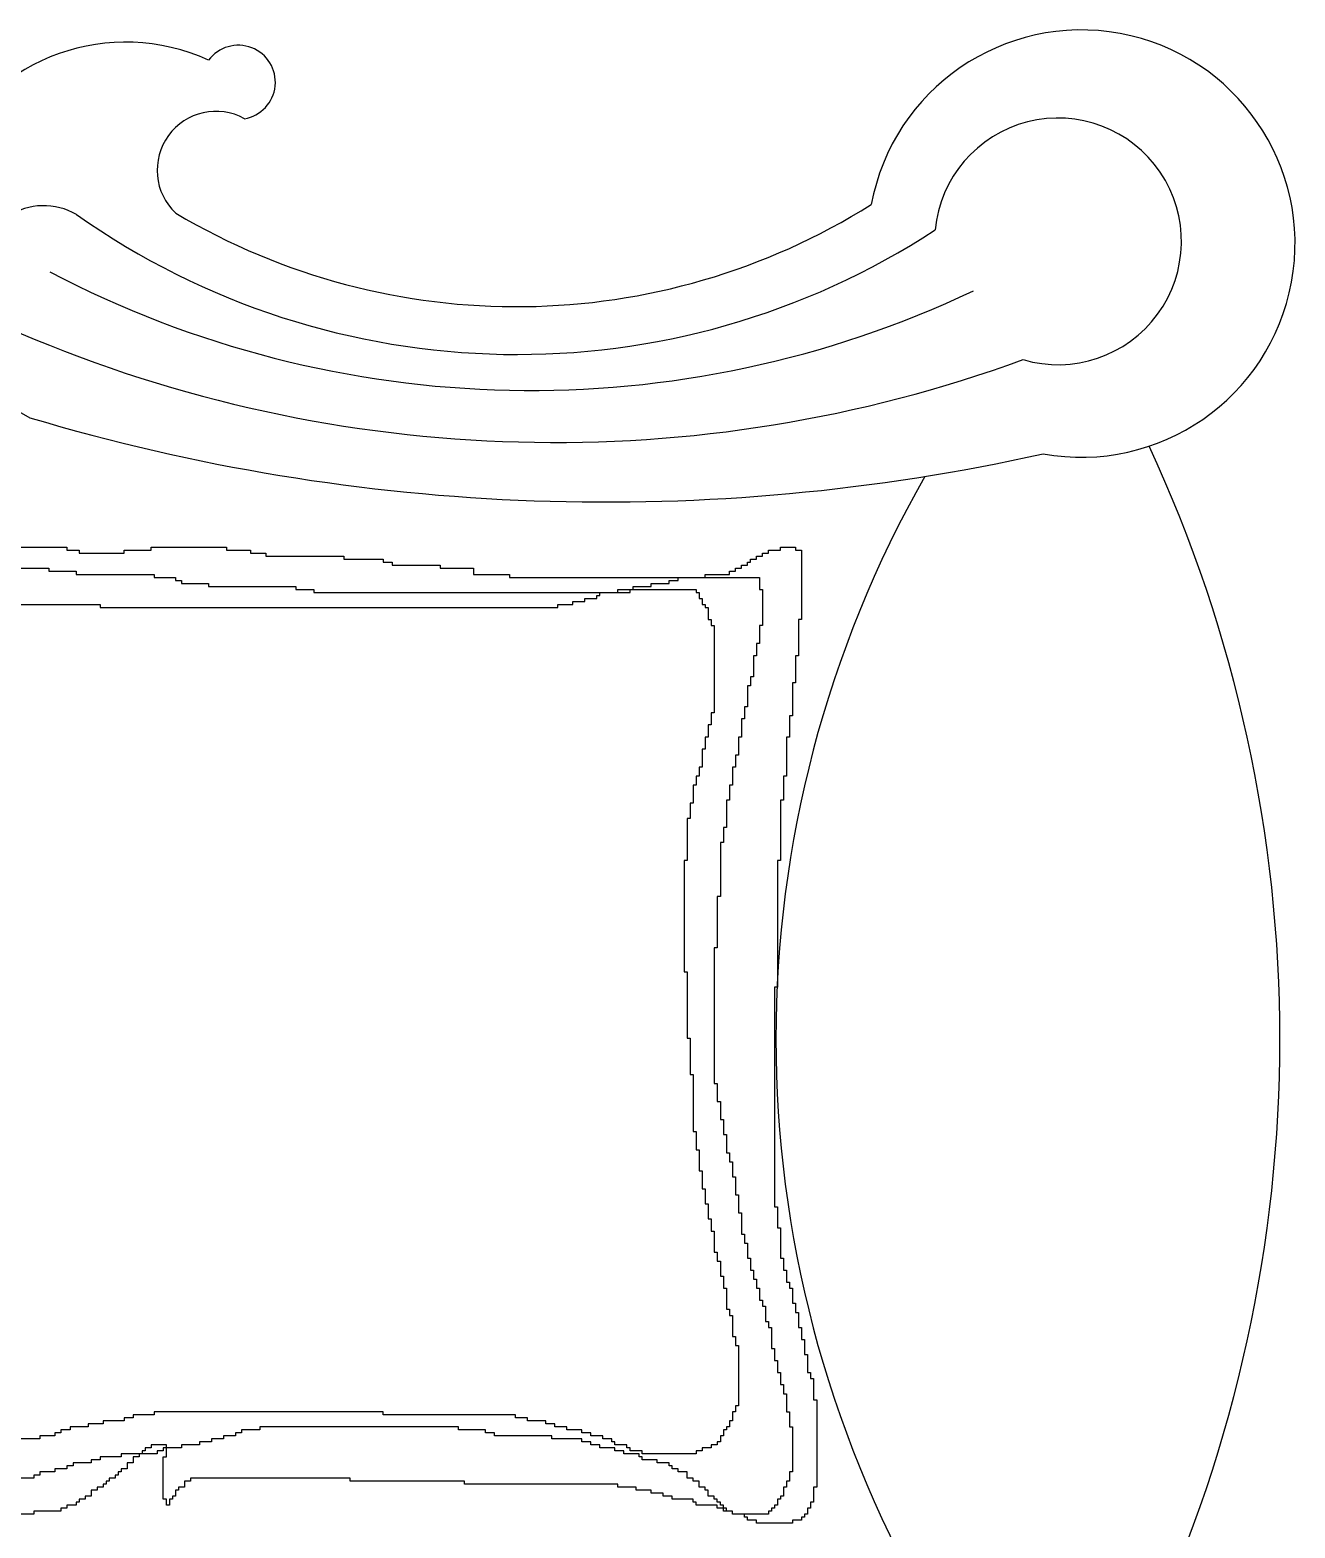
# Model space of a CAD drawing. Header units: millimetres. Extents: x -30782 to 40110, y 35885 to 73818.
# Drawn here: x 9507 to 10260, y 69230 to 70122 of the extents above; entities that cross this region are included whole.
import ezdxf

# ---------------------------------------------------------------- set-up
doc = ezdxf.new("R2010")
doc.units = ezdxf.units.MM

# ---------------------------------------------------------------- blocks, each defined once
blk = doc.blocks.new('A$C107E516A')
for p, q in [((2955.21, 1270.28, -685.71), (3012.57, 1270.28, -685.71)), ((3012.57, 1270.28, -685.71), (3012.57, 1268.48, -685.71)), ((3012.57, 1268.48, -685.71), (3019.74, 1268.48, -685.71)), ((3019.74, 1268.48, -685.71), (3019.74, 1266.69, -685.71)), ((3046.63, 1268.48, -685.71), (3062.76, 1268.48, -685.71)), ((3046.63, 1266.69, -685.71), (3046.63, 1268.48, -685.71)), ((3062.76, 1270.28, -685.71), (3107.58, 1270.28, -685.71)), ((3062.76, 1268.48, -685.71), (3062.76, 1270.28, -685.71)), ((3107.58, 1270.28, -685.71), (3107.58, 1268.48, -685.71)), ((3107.58, 1268.48, -685.71), (3121.92, 1268.48, -685.71)), ((3121.92, 1268.48, -685.71), (3121.92, 1266.69, -685.71)), ((3430.23, 1268.48, -685.71), (3437.4, 1268.48, -685.71)), ((3430.23, 1266.69, -685.71), (3430.23, 1268.48, -685.71)), ((3437.4, 1270.28, -685.71), (3446.36, 1270.28, -685.71)), ((3437.4, 1268.48, -685.71), (3437.4, 1270.28, -685.71)), ((3446.36, 1270.28, -685.71), (3446.36, 1268.48, -685.71)), ((3446.36, 1268.48, -685.71), (3449.94, 1268.48, -685.71)), ((3449.94, 1268.48, -685.71), (3449.94, 1227.23, -685.71)), ((3019.74, 1266.69, -685.71), (3046.63, 1266.69, -685.71)), ((3121.92, 1266.69, -685.71), (3130.88, 1266.69, -685.71)), ((3130.88, 1266.69, -685.71), (3130.88, 1264.9, -685.71)), ((3130.88, 1264.9, -685.71), (3177.48, 1264.9, -685.71)), ((3177.48, 1264.9, -685.71), (3177.48, 1263.1, -685.71)), ((3177.48, 1263.1, -685.71), (3200.79, 1263.1, -685.71)), ((3200.79, 1263.1, -685.71), (3200.79, 1261.31, -685.71)), ((3200.79, 1261.31, -685.71), (3206.16, 1261.31, -685.71)), ((3206.16, 1261.31, -685.71), (3206.16, 1259.51, -685.71)), ((3206.16, 1259.51, -685.71), (3234.84, 1259.51, -685.71)), ((3234.84, 1259.51, -685.71), (3234.84, 1257.72, -685.71)), ((3414.09, 1259.51, -685.71), (3417.68, 1259.51, -685.71)), ((3414.09, 1257.72, -685.71), (3414.09, 1259.51, -685.71)), ((3417.68, 1261.31, -685.71), (3419.47, 1261.31, -685.71)), ((3417.68, 1259.51, -685.71), (3417.68, 1261.31, -685.71)), ((3419.47, 1263.1, -685.71), (3423.06, 1263.1, -685.71)), ((3419.47, 1261.31, -685.71), (3419.47, 1263.1, -685.71)), ((3423.06, 1263.1, -685.71), (3423.06, 1264.9, -685.71)), ((3423.06, 1264.9, -685.71), (3426.64, 1264.9, -685.71)), ((3426.64, 1266.69, -685.71), (3430.23, 1266.69, -685.71)), ((3426.64, 1264.9, -685.71), (3426.64, 1266.69, -685.71)), ((2983.89, 1257.72, -685.71), (3001.82, 1257.72, -685.71)), ((3001.82, 1257.72, -685.71), (3001.82, 1255.93, -685.71)), ((3001.82, 1255.93, -685.71), (3017.95, 1255.93, -685.71)), ((3017.95, 1255.93, -685.71), (3017.95, 1254.13, -685.71)), ((3017.95, 1254.13, -685.71), (3064.56, 1254.13, -685.71)), ((3064.56, 1254.13, -685.71), (3064.56, 1252.34, -685.71)), ((3064.56, 1252.34, -685.71), (3077.1, 1252.34, -685.71)), ((3077.1, 1252.34, -685.71), (3077.1, 1250.55, -685.71)), ((3077.1, 1250.55, -685.71), (3080.69, 1250.55, -685.71)), ((3080.69, 1250.55, -685.71), (3080.69, 1248.75, -685.71)), ((3234.84, 1257.72, -685.71), (3254.56, 1257.72, -685.71)), ((3254.56, 1257.72, -685.71), (3254.56, 1254.13, -685.71)), ((3254.56, 1254.13, -685.71), (3276.07, 1254.13, -685.71)), ((3276.07, 1254.13, -685.71), (3276.07, 1252.34, -685.71)), ((3276.07, 1252.34, -685.71), (3392.58, 1252.34, -685.71)), ((3371.07, 1250.55, -685.71), (3376.45, 1250.55, -685.71)), ((3371.07, 1248.75, -685.71), (3371.07, 1250.55, -685.71)), ((3376.45, 1252.34, -685.71), (3424.85, 1252.34, -685.71)), ((3376.45, 1250.55, -685.71), (3376.45, 1252.34, -685.71)), ((3392.58, 1254.13, -685.71), (3406.92, 1254.13, -685.71)), ((3392.58, 1252.34, -685.71), (3392.58, 1254.13, -685.71)), ((3406.92, 1255.93, -685.71), (3410.51, 1255.93, -685.71)), ((3406.92, 1254.13, -685.71), (3406.92, 1255.93, -685.71)), ((3410.51, 1255.93, -685.71), (3410.51, 1257.72, -685.71)), ((3410.51, 1257.72, -685.71), (3414.09, 1257.72, -685.71)), ((3424.85, 1252.34, -685.71), (3424.85, 1245.16, -685.71)), ((3080.69, 1248.75, -685.71), (3096.82, 1248.75, -685.71)), ((3096.82, 1248.75, -685.71), (3096.82, 1246.96, -685.71)), ((3096.82, 1246.96, -685.71), (3148.8, 1246.96, -685.71)), ((3148.8, 1246.96, -685.71), (3148.8, 1245.16, -685.71)), ((3148.8, 1245.16, -685.71), (3159.56, 1245.16, -685.71)), ((3159.56, 1245.16, -685.71), (3159.56, 1243.37, -685.71)), ((3159.56, 1243.37, -685.71), (3340.6, 1243.37, -685.71)), ((3328.05, 1241.58, -685.71), (3329.85, 1241.58, -685.71)), ((3328.05, 1239.78, -685.71), (3328.05, 1241.58, -685.71)), ((3329.85, 1243.37, -685.71), (3347.77, 1243.37, -685.71)), ((3329.85, 1241.58, -685.71), (3329.85, 1243.37, -685.71)), ((3340.6, 1245.16, -685.71), (3349.56, 1245.16, -685.71)), ((3340.6, 1243.37, -685.71), (3340.6, 1245.16, -685.71)), ((3347.77, 1243.37, -685.71), (3347.77, 1245.16, -685.71)), ((3347.77, 1245.16, -685.71), (3387.21, 1245.16, -685.71)), ((3349.56, 1245.16, -685.71), (3349.56, 1246.96, -685.71)), ((3349.56, 1246.96, -685.71), (3360.32, 1246.96, -685.71)), ((3360.32, 1248.75, -685.71), (3371.07, 1248.75, -685.71)), ((3360.32, 1246.96, -685.71), (3360.32, 1248.75, -685.71)), ((3387.21, 1245.16, -685.71), (3387.21, 1243.37, -685.71)), ((3387.21, 1243.37, -685.71), (3389, 1243.37, -685.71)), ((3389, 1243.37, -685.71), (3389, 1239.78, -685.71)), ((3424.85, 1245.16, -685.71), (3426.64, 1245.16, -685.71)), ((3426.64, 1245.16, -685.71), (3426.64, 1223.64, -685.71)), ((2974.93, 1236.2, -685.71), (3032.29, 1236.2, -685.71)), ((3032.29, 1236.2, -685.71), (3032.29, 1234.4, -685.71)), ((3032.29, 1234.4, -685.71), (3304.75, 1234.4, -685.71)), ((3304.75, 1234.4, -685.71), (3304.75, 1236.2, -685.71)), ((3304.75, 1236.2, -685.71), (3313.71, 1236.2, -685.71)), ((3313.71, 1237.99, -685.71), (3320.88, 1237.99, -685.71)), ((3313.71, 1236.2, -685.71), (3313.71, 1237.99, -685.71)), ((3320.88, 1239.78, -685.71), (3328.05, 1239.78, -685.71)), ((3320.88, 1237.99, -685.71), (3320.88, 1239.78, -685.71)), ((3389, 1239.78, -685.71), (3390.79, 1239.78, -685.71)), ((3390.79, 1239.78, -685.71), (3390.79, 1236.2, -685.71)), ((3390.79, 1236.2, -685.71), (3392.58, 1236.2, -685.71)), ((3392.58, 1236.2, -685.71), (3392.58, 1234.4, -685.71)), ((3392.58, 1234.4, -685.71), (3394.38, 1234.4, -685.71)), ((3394.38, 1234.4, -685.71), (3394.38, 1227.23, -685.71)), ((3394.38, 1227.23, -685.71), (3396.17, 1227.23, -685.71)), ((3396.17, 1227.23, -685.71), (3396.17, 1223.64, -685.71)), ((3396.17, 1223.64, -685.71), (3397.96, 1223.64, -685.71)), ((3397.96, 1223.64, -685.71), (3397.96, 1171.62, -685.71)), ((3424.85, 1223.64, -685.71), (3424.85, 1212.88, -685.71)), ((3426.64, 1223.64, -685.71), (3424.85, 1223.64, -685.71)), ((3448.15, 1227.23, -685.71), (3448.15, 1205.7, -685.71)), ((3449.94, 1227.23, -685.71), (3448.15, 1227.23, -685.71)), ((3421.26, 1205.7, -685.71), (3421.26, 1193.15, -685.71)), ((3423.06, 1205.7, -685.71), (3421.26, 1205.7, -685.71)), ((3423.06, 1212.88, -685.71), (3423.06, 1205.7, -685.71)), ((3424.85, 1212.88, -685.71), (3423.06, 1212.88, -685.71)), ((3446.36, 1205.7, -685.71), (3446.36, 1189.56, -685.71)), ((3448.15, 1205.7, -685.71), (3446.36, 1205.7, -685.71)), ((3417.68, 1187.77, -685.71), (3417.68, 1175.21, -685.71)), ((3419.47, 1187.77, -685.71), (3417.68, 1187.77, -685.71)), ((3419.47, 1193.15, -685.71), (3419.47, 1187.77, -685.71)), ((3421.26, 1193.15, -685.71), (3419.47, 1193.15, -685.71)), ((3444.57, 1189.56, -685.71), (3444.57, 1169.83, -685.71)), ((3446.36, 1189.56, -685.71), (3444.57, 1189.56, -685.71)), ((3396.17, 1171.62, -685.71), (3396.17, 1164.45, -685.71)), ((3397.96, 1171.62, -685.71), (3396.17, 1171.62, -685.71)), ((3415.89, 1175.21, -685.71), (3415.89, 1168.04, -685.71)), ((3417.68, 1175.21, -685.71), (3415.89, 1175.21, -685.71)), ((3442.77, 1169.83, -685.71), (3442.77, 1157.27, -685.71)), ((3444.57, 1169.83, -685.71), (3442.77, 1169.83, -685.71)), ((3396.17, 1164.45, -685.71), (3394.38, 1164.45, -685.71)), ((3394.38, 1164.45, -685.71), (3394.38, 1157.27, -685.71)), ((3414.09, 1168.04, -685.71), (3414.09, 1157.27, -685.71)), ((3415.89, 1168.04, -685.71), (3414.09, 1168.04, -685.71)), ((3392.58, 1157.27, -685.71), (3392.58, 1150.1, -685.71)), ((3394.38, 1157.27, -685.71), (3392.58, 1157.27, -685.71)), ((3412.3, 1157.27, -685.71), (3412.3, 1146.51, -685.71)), ((3414.09, 1157.27, -685.71), (3412.3, 1157.27, -685.71)), ((3440.98, 1157.27, -685.71), (3440.98, 1133.95, -685.71)), ((3442.77, 1157.27, -685.71), (3440.98, 1157.27, -685.71)), ((3390.79, 1150.1, -685.71), (3390.79, 1139.34, -685.71)), ((3392.58, 1150.1, -685.71), (3390.79, 1150.1, -685.71)), ((3410.51, 1146.51, -685.71), (3410.51, 1139.34, -685.71)), ((3412.3, 1146.51, -685.71), (3410.51, 1146.51, -685.71)), ((3387.21, 1133.95, -685.71), (3387.21, 1128.57, -685.71)), ((3389, 1133.95, -685.71), (3387.21, 1133.95, -685.71)), ((3389, 1139.34, -685.71), (3389, 1133.95, -685.71)), ((3390.79, 1139.34, -685.71), (3389, 1139.34, -685.71)), ((3408.72, 1139.34, -685.71), (3408.72, 1128.57, -685.71)), ((3410.51, 1139.34, -685.71), (3408.72, 1139.34, -685.71)), ((3439.19, 1133.95, -685.71), (3439.19, 1119.61, -685.71)), ((3440.98, 1133.95, -685.71), (3439.19, 1133.95, -685.71)), ((3385.41, 1128.57, -685.71), (3385.41, 1117.81, -685.71)), ((3387.21, 1128.57, -685.71), (3385.41, 1128.57, -685.71)), ((3406.92, 1128.57, -685.71), (3406.92, 1119.61, -685.71)), ((3408.72, 1128.57, -685.71), (3406.92, 1128.57, -685.71)), ((3383.62, 1117.81, -685.71), (3383.62, 1108.84, -685.71)), ((3385.41, 1117.81, -685.71), (3383.62, 1117.81, -685.71)), ((3405.13, 1119.61, -685.71), (3405.13, 1103.46, -685.71)), ((3406.92, 1119.61, -685.71), (3405.13, 1119.61, -685.71)), ((3437.4, 1119.61, -685.71), (3437.4, 1083.73, -685.71)), ((3439.19, 1119.61, -685.71), (3437.4, 1119.61, -685.71)), ((3381.83, 1108.84, -685.71), (3381.83, 1083.73, -685.71)), ((3383.62, 1108.84, -685.71), (3381.83, 1108.84, -685.71)), ((3403.34, 1103.46, -685.71), (3403.34, 1094.49, -685.71)), ((3405.13, 1103.46, -685.71), (3403.34, 1103.46, -685.71)), ((3403.34, 1094.49, -685.71), (3401.55, 1094.49, -685.71)), ((3401.55, 1094.49, -685.71), (3401.55, 1062.21, -685.71)), ((3381.83, 1083.73, -685.71), (3380.04, 1083.73, -685.71)), ((3380.04, 1083.73, -685.71), (3380.04, 1017.36, -685.71)), ((3437.4, 1083.73, -685.71), (3435.6, 1083.73, -685.71)), ((3435.6, 1083.73, -685.71), (3435.6, 1008.4, -685.71)), ((3399.75, 1062.21, -685.71), (3399.75, 1031.71, -685.71)), ((3401.55, 1062.21, -685.71), (3399.75, 1062.21, -685.71)), ((3397.96, 1031.71, -685.71), (3397.96, 951, -685.71)), ((3399.75, 1031.71, -685.71), (3397.96, 1031.71, -685.71)), ((3380.04, 1017.36, -685.71), (3381.83, 1017.36, -685.71)), ((3381.83, 1017.36, -685.71), (3381.83, 977.9, -685.71)), ((3433.81, 1008.4, -685.71), (3433.81, 877.45, -685.71)), ((3435.6, 1008.4, -685.71), (3433.81, 1008.4, -685.71)), ((3381.83, 977.9, -685.71), (3383.62, 977.9, -685.71)), ((3383.62, 977.9, -685.71), (3383.62, 956.38, -685.71)), ((3383.62, 956.38, -685.71), (3385.41, 956.38, -685.71)), ((3385.41, 956.38, -685.71), (3385.41, 922.3, -685.71)), ((3397.96, 951, -685.71), (3399.75, 951, -685.71)), ((3399.75, 951, -685.71), (3399.75, 940.23, -685.71)), ((3399.75, 940.23, -685.71), (3401.55, 940.23, -685.71)), ((3401.55, 940.23, -685.71), (3401.55, 929.47, -685.71)), ((3401.55, 929.47, -685.71), (3403.34, 929.47, -685.71)), ((3403.34, 929.47, -685.71), (3403.34, 920.5, -685.71)), ((3385.41, 922.3, -685.71), (3387.21, 922.3, -685.71)), ((3387.21, 922.3, -685.71), (3387.21, 911.54, -685.71)), ((3403.34, 920.5, -685.71), (3405.13, 920.5, -685.71)), ((3405.13, 920.5, -685.71), (3405.13, 909.74, -685.71)), ((3387.21, 911.54, -685.71), (3389, 911.54, -685.71)), ((3389, 911.54, -685.71), (3389, 898.98, -685.71)), ((3405.13, 909.74, -685.71), (3406.92, 909.74, -685.71)), ((3406.92, 909.74, -685.71), (3406.92, 904.36, -685.71)), ((3406.92, 904.36, -685.71), (3408.72, 904.36, -685.71)), ((3408.72, 904.36, -685.71), (3408.72, 895.39, -685.71)), ((3389, 898.98, -685.71), (3390.79, 898.98, -685.71)), ((3390.79, 898.98, -685.71), (3390.79, 888.22, -685.71)), ((3408.72, 895.39, -685.71), (3410.51, 895.39, -685.71)), ((3410.51, 895.39, -685.71), (3410.51, 884.63, -685.71)), ((3390.79, 888.22, -685.71), (3392.58, 888.22, -685.71)), ((3392.58, 888.22, -685.71), (3392.58, 879.25, -685.71)), ((3410.51, 884.63, -685.71), (3412.3, 884.63, -685.71)), ((3412.3, 884.63, -685.71), (3412.3, 873.87, -685.71)), ((3392.58, 879.25, -685.71), (3394.38, 879.25, -685.71)), ((3394.38, 879.25, -685.71), (3394.38, 870.28, -685.71)), ((3433.81, 877.45, -685.71), (3435.6, 877.45, -685.71)), ((3435.6, 877.45, -685.71), (3435.6, 864.9, -685.71)), ((3394.38, 870.28, -685.71), (3396.17, 870.28, -685.71)), ((3396.17, 870.28, -685.71), (3396.17, 863.1, -685.71)), ((3412.3, 873.87, -685.71), (3414.09, 873.87, -685.71)), ((3414.09, 873.87, -685.71), (3414.09, 861.31, -685.71)), ((3396.17, 863.1, -685.71), (3397.96, 863.1, -685.71)), ((3397.96, 863.1, -685.71), (3397.96, 850.55, -685.71)), ((3414.09, 861.31, -685.71), (3415.89, 861.31, -685.71)), ((3415.89, 861.31, -685.71), (3415.89, 855.93, -685.71)), ((3435.6, 864.9, -685.71), (3437.4, 864.9, -685.71)), ((3437.4, 864.9, -685.71), (3437.4, 846.96, -685.71)), ((3397.96, 850.55, -685.71), (3399.75, 850.55, -685.71)), ((3399.75, 850.55, -685.71), (3399.75, 845.17, -685.71)), ((3415.89, 855.93, -685.71), (3417.68, 855.93, -685.71)), ((3417.68, 855.93, -685.71), (3417.68, 846.96, -685.71)), ((3399.75, 845.17, -685.71), (3401.55, 845.17, -685.71)), ((3401.55, 845.17, -685.71), (3401.55, 836.2, -685.71)), ((3417.68, 846.96, -685.71), (3419.47, 846.96, -685.71)), ((3419.47, 846.96, -685.71), (3419.47, 839.79, -685.71)), ((3419.47, 839.79, -685.71), (3421.26, 839.79, -685.71)), ((3421.26, 839.79, -685.71), (3421.26, 834.41, -685.71)), ((3437.4, 846.96, -685.71), (3439.19, 846.96, -685.71)), ((3439.19, 846.96, -685.71), (3439.19, 839.79, -685.71)), ((3439.19, 839.79, -685.71), (3440.98, 839.79, -685.71)), ((3440.98, 839.79, -685.71), (3440.98, 832.61, -685.71)), ((3401.55, 836.2, -685.71), (3403.34, 836.2, -685.71)), ((3403.34, 836.2, -685.71), (3403.34, 829.02, -685.71)), ((3421.26, 834.41, -685.71), (3423.06, 834.41, -685.71)), ((3423.06, 834.41, -685.71), (3423.06, 829.02, -685.71)), ((3440.98, 832.61, -685.71), (3442.77, 832.61, -685.71)), ((3442.77, 832.61, -685.71), (3442.77, 829.02, -685.71)), ((3403.34, 829.02, -685.71), (3405.13, 829.02, -685.71)), ((3405.13, 829.02, -685.71), (3405.13, 816.47, -685.71)), ((3423.06, 829.02, -685.71), (3424.85, 829.02, -685.71)), ((3424.85, 829.02, -685.71), (3424.85, 821.85, -685.71)), ((3424.85, 821.85, -685.71), (3426.64, 821.85, -685.71)), ((3426.64, 821.85, -685.71), (3426.64, 818.26, -685.71)), ((3442.77, 829.02, -685.71), (3444.57, 829.02, -685.71)), ((3444.57, 829.02, -685.71), (3444.57, 820.06, -685.71)), ((3405.13, 816.47, -685.71), (3406.92, 816.47, -685.71)), ((3406.92, 816.47, -685.71), (3406.92, 812.88, -685.71)), ((3406.92, 812.88, -685.71), (3408.72, 812.88, -685.71)), ((3408.72, 812.88, -685.71), (3408.72, 800.33, -685.71)), ((3426.64, 818.26, -685.71), (3428.43, 818.26, -685.71)), ((3428.43, 818.26, -685.71), (3428.43, 809.29, -685.71)), ((3444.57, 820.06, -685.71), (3446.36, 820.06, -685.71)), ((3446.36, 820.06, -685.71), (3446.36, 814.67, -685.71)), ((3446.36, 814.67, -685.71), (3448.15, 814.67, -685.71)), ((3448.15, 814.67, -685.71), (3448.15, 805.71, -685.71)), ((3428.43, 809.29, -685.71), (3430.23, 809.29, -685.71)), ((3430.23, 809.29, -685.71), (3430.23, 805.71, -685.71)), ((3430.23, 805.71, -685.71), (3432.02, 805.71, -685.71)), ((3432.02, 805.71, -685.71), (3432.02, 793.15, -685.71)), ((3448.15, 805.71, -685.71), (3449.94, 805.71, -685.71)), ((3449.94, 805.71, -685.71), (3449.94, 798.53, -685.71)), ((3408.72, 800.33, -685.71), (3410.51, 800.33, -685.71)), ((3410.51, 800.33, -685.71), (3410.51, 794.94, -685.71)), ((3410.51, 794.94, -685.71), (3412.3, 794.94, -685.71)), ((3412.3, 794.94, -685.71), (3412.3, 759.07, -685.71)), ((3449.94, 798.53, -685.71), (3451.74, 798.53, -685.71)), ((3451.74, 798.53, -685.71), (3451.74, 789.56, -685.71)), ((3432.02, 793.15, -685.71), (3433.81, 793.15, -685.71)), ((3433.81, 793.15, -685.71), (3433.81, 785.98, -685.71)), ((3433.81, 785.98, -685.71), (3435.6, 785.98, -685.71)), ((3435.6, 785.98, -685.71), (3435.6, 778.8, -685.71)), ((3451.74, 789.56, -685.71), (3453.53, 789.56, -685.71)), ((3453.53, 789.56, -685.71), (3453.53, 778.8, -685.71)), ((3435.6, 778.8, -685.71), (3437.4, 778.8, -685.71)), ((3437.4, 778.8, -685.71), (3437.4, 771.63, -685.71)), ((3453.53, 778.8, -685.71), (3455.32, 778.8, -685.71)), ((3455.32, 778.8, -685.71), (3455.32, 775.21, -685.71)), ((3437.4, 771.63, -685.71), (3439.19, 771.63, -685.71)), ((3439.19, 771.63, -685.71), (3439.19, 766.24, -685.71)), ((3455.32, 775.21, -685.71), (3457.11, 775.21, -685.71)), ((3457.11, 775.21, -685.71), (3457.11, 762.66, -685.71)), ((3410.51, 759.07, -685.71), (3410.51, 755.48, -685.71)), ((3412.3, 759.07, -685.71), (3410.51, 759.07, -685.71)), ((3439.19, 766.24, -685.71), (3440.98, 766.24, -685.71)), ((3440.98, 766.24, -685.71), (3440.98, 755.48, -685.71)), ((3457.11, 762.66, -685.71), (3458.91, 762.66, -685.71)), ((3458.91, 762.66, -685.71), (3458.91, 710.64, -685.71)), ((3034.08, 750.1, -685.71), (3034.08, 748.31, -685.71)), ((3046.63, 750.1, -685.71), (3034.08, 750.1, -685.71)), ((3046.63, 751.9, -685.71), (3046.63, 750.1, -685.71)), ((3052.01, 751.9, -685.71), (3046.63, 751.9, -685.71)), ((3052.01, 753.69, -685.71), (3052.01, 751.9, -685.71)), ((3064.56, 753.69, -685.71), (3052.01, 753.69, -685.71)), ((3064.56, 755.48, -685.71), (3064.56, 753.69, -685.71)), ((3200.79, 755.48, -685.71), (3064.56, 755.48, -685.71)), ((3200.79, 753.69, -685.71), (3200.79, 755.48, -685.71)), ((3279.66, 753.69, -685.71), (3200.79, 753.69, -685.71)), ((3279.66, 751.9, -685.71), (3279.66, 753.69, -685.71)), ((3286.83, 751.9, -685.71), (3279.66, 751.9, -685.71)), ((3286.83, 750.1, -685.71), (3286.83, 751.9, -685.71)), ((3297.58, 750.1, -685.71), (3286.83, 750.1, -685.71)), ((3297.58, 748.31, -685.71), (3297.58, 750.1, -685.71)), ((3406.92, 750.1, -685.71), (3406.92, 746.51, -685.71)), ((3408.72, 750.1, -685.71), (3406.92, 750.1, -685.71)), ((3408.72, 755.48, -685.71), (3408.72, 750.1, -685.71)), ((3410.51, 755.48, -685.71), (3408.72, 755.48, -685.71)), ((3440.98, 755.48, -685.71), (3442.77, 755.48, -685.71)), ((3442.77, 755.48, -685.71), (3442.77, 746.51, -685.71)), ((2996.44, 741.13, -685.71), (2996.44, 739.34, -685.71)), ((3005.4, 741.13, -685.71), (2996.44, 741.13, -685.71)), ((3005.4, 742.93, -685.71), (3005.4, 741.13, -685.71)), ((3008.99, 742.93, -685.71), (3005.4, 742.93, -685.71)), ((3008.99, 744.72, -685.71), (3008.99, 742.93, -685.71)), ((3014.37, 744.72, -685.71), (3008.99, 744.72, -685.71)), ((3014.37, 746.51, -685.71), (3014.37, 744.72, -685.71)), ((3025.12, 746.51, -685.71), (3014.37, 746.51, -685.71)), ((3034.08, 748.31, -685.71), (3025.12, 748.31, -685.71)), ((3025.12, 748.31, -685.71), (3025.12, 746.51, -685.71)), ((3105.78, 741.13, -685.71), (3105.78, 739.34, -685.71)), ((3112.95, 741.13, -685.71), (3105.78, 741.13, -685.71)), ((3112.95, 742.93, -685.71), (3112.95, 741.13, -685.71)), ((3116.54, 742.93, -685.71), (3112.95, 742.93, -685.71)), ((3116.54, 744.72, -685.71), (3116.54, 742.93, -685.71)), ((3127.29, 744.72, -685.71), (3116.54, 744.72, -685.71)), ((3127.29, 746.51, -685.71), (3127.29, 744.72, -685.71)), ((3245.6, 746.51, -685.71), (3127.29, 746.51, -685.71)), ((3245.6, 744.72, -685.71), (3245.6, 746.51, -685.71)), ((3261.73, 744.72, -685.71), (3245.6, 744.72, -685.71)), ((3261.73, 742.93, -685.71), (3261.73, 744.72, -685.71)), ((3267.11, 742.93, -685.71), (3261.73, 742.93, -685.71)), ((3267.11, 741.13, -685.71), (3267.11, 742.93, -685.71)), ((3301.17, 741.13, -685.71), (3267.11, 741.13, -685.71)), ((3302.96, 748.31, -685.71), (3297.58, 748.31, -685.71)), ((3301.17, 739.34, -685.71), (3301.17, 741.13, -685.71)), ((3302.96, 746.51, -685.71), (3302.96, 748.31, -685.71)), ((3310.13, 746.51, -685.71), (3302.96, 746.51, -685.71)), ((3310.13, 744.72, -685.71), (3310.13, 746.51, -685.71)), ((3319.09, 744.72, -685.71), (3310.13, 744.72, -685.71)), ((3319.09, 742.93, -685.71), (3319.09, 744.72, -685.71)), ((3324.47, 742.93, -685.71), (3319.09, 742.93, -685.71)), ((3324.47, 741.13, -685.71), (3324.47, 742.93, -685.71)), ((3331.64, 741.13, -685.71), (3324.47, 741.13, -685.71)), ((3331.64, 739.34, -685.71), (3331.64, 741.13, -685.71)), ((3401.55, 741.13, -685.71), (3401.55, 737.55, -685.71)), ((3403.34, 741.13, -685.71), (3401.55, 741.13, -685.71)), ((3403.34, 744.72, -685.71), (3403.34, 741.13, -685.71)), ((3405.13, 744.72, -685.71), (3403.34, 744.72, -685.71)), ((3405.13, 746.51, -685.71), (3405.13, 744.72, -685.71)), ((3406.92, 746.51, -685.71), (3405.13, 746.51, -685.71)), ((3442.77, 746.51, -685.71), (3444.57, 746.51, -685.71)), ((3444.57, 746.51, -685.71), (3444.57, 719.61, -685.71)), ((2996.44, 739.34, -685.71), (2983.89, 739.34, -685.71)), ((3059.18, 732.16, -685.71), (3057.39, 732.16, -685.71)), ((3057.39, 732.16, -685.71), (3057.39, 730.37, -685.71)), ((3059.18, 733.96, -685.71), (3059.18, 732.16, -685.71)), ((3062.76, 733.96, -685.71), (3059.18, 733.96, -685.71)), ((3062.76, 735.75, -685.71), (3062.76, 733.96, -685.71)), ((3071.73, 735.75, -685.71), (3062.76, 735.75, -685.71)), ((3069.93, 732.16, -685.71), (3066.35, 732.16, -685.71)), ((3066.35, 732.16, -685.71), (3066.35, 730.37, -685.71)), ((3069.93, 733.96, -685.71), (3069.93, 732.16, -685.71)), ((3080.69, 733.96, -685.71), (3069.93, 733.96, -685.71)), ((3071.73, 728.58, -685.71), (3071.73, 735.75, -685.71)), ((3091.44, 735.75, -685.71), (3080.69, 735.75, -685.71)), ((3080.69, 735.75, -685.71), (3080.69, 733.96, -685.71)), ((3091.44, 737.55, -685.71), (3091.44, 735.75, -685.71)), ((3098.61, 737.55, -685.71), (3091.44, 737.55, -685.71)), ((3105.78, 739.34, -685.71), (3098.61, 739.34, -685.71)), ((3098.61, 739.34, -685.71), (3098.61, 737.55, -685.71)), ((3319.09, 739.34, -685.71), (3301.17, 739.34, -685.71)), ((3319.09, 737.55, -685.71), (3319.09, 739.34, -685.71)), ((3324.47, 737.55, -685.71), (3319.09, 737.55, -685.71)), ((3324.47, 735.75, -685.71), (3324.47, 737.55, -685.71)), ((3329.85, 735.75, -685.71), (3324.47, 735.75, -685.71)), ((3329.85, 733.96, -685.71), (3329.85, 735.75, -685.71)), ((3338.81, 733.96, -685.71), (3329.85, 733.96, -685.71)), ((3337.02, 739.34, -685.71), (3331.64, 739.34, -685.71)), ((3337.02, 737.55, -685.71), (3337.02, 739.34, -685.71)), ((3338.81, 737.55, -685.71), (3337.02, 737.55, -685.71)), ((3338.81, 735.75, -685.71), (3338.81, 737.55, -685.71)), ((3345.98, 735.75, -685.71), (3338.81, 735.75, -685.71)), ((3338.81, 732.16, -685.71), (3338.81, 733.96, -685.71)), ((3344.19, 732.16, -685.71), (3338.81, 732.16, -685.71)), ((3344.19, 730.37, -685.71), (3344.19, 732.16, -685.71)), ((3345.98, 733.96, -685.71), (3345.98, 735.75, -685.71)), ((3347.77, 733.96, -685.71), (3345.98, 733.96, -685.71)), ((3347.77, 732.16, -685.71), (3347.77, 733.96, -685.71)), ((3354.94, 732.16, -685.71), (3347.77, 732.16, -685.71)), ((3354.94, 730.37, -685.71), (3354.94, 732.16, -685.71)), ((3390.79, 732.16, -685.71), (3387.21, 732.16, -685.71)), ((3387.21, 732.16, -685.71), (3387.21, 730.37, -685.71)), ((3396.17, 733.96, -685.71), (3390.79, 733.96, -685.71)), ((3390.79, 733.96, -685.71), (3390.79, 732.16, -685.71)), ((3396.17, 735.75, -685.71), (3396.17, 733.96, -685.71)), ((3399.75, 735.75, -685.71), (3396.17, 735.75, -685.71)), ((3399.75, 737.55, -685.71), (3399.75, 735.75, -685.71)), ((3401.55, 737.55, -685.71), (3399.75, 737.55, -685.71)), ((3012.57, 723.2, -685.71), (3012.57, 721.4, -685.71)), ((3016.16, 723.2, -685.71), (3012.57, 723.2, -685.71)), ((3016.16, 724.99, -685.71), (3016.16, 723.2, -685.71)), ((3026.91, 724.99, -685.71), (3016.16, 724.99, -685.71)), ((3032.29, 726.78, -685.71), (3026.91, 726.78, -685.71)), ((3026.91, 726.78, -685.71), (3026.91, 724.99, -685.71)), ((3044.84, 728.58, -685.71), (3032.29, 728.58, -685.71)), ((3032.29, 728.58, -685.71), (3032.29, 726.78, -685.71)), ((3044.84, 730.37, -685.71), (3044.84, 728.58, -685.71)), ((3066.35, 730.37, -685.71), (3044.84, 730.37, -685.71)), ((3048.42, 724.99, -685.71), (3048.42, 721.4, -685.71)), ((3052.01, 724.99, -685.71), (3048.42, 724.99, -685.71)), ((3052.01, 728.58, -685.71), (3052.01, 724.99, -685.71)), ((3055.59, 728.58, -685.71), (3052.01, 728.58, -685.71)), ((3055.59, 730.37, -685.71), (3055.59, 728.58, -685.71)), ((3057.39, 730.37, -685.71), (3055.59, 730.37, -685.71)), ((3069.93, 728.58, -685.71), (3071.73, 728.58, -685.71)), ((3069.93, 703.47, -685.71), (3069.93, 728.58, -685.71)), ((3353.15, 730.37, -685.71), (3344.19, 730.37, -685.71)), ((3353.15, 728.58, -685.71), (3353.15, 730.37, -685.71)), ((3354.94, 728.58, -685.71), (3353.15, 728.58, -685.71)), ((3387.21, 730.37, -685.71), (3354.94, 730.37, -685.71)), ((3354.94, 726.78, -685.71), (3354.94, 728.58, -685.71)), ((3363.9, 726.78, -685.71), (3354.94, 726.78, -685.71)), ((3363.9, 724.99, -685.71), (3363.9, 726.78, -685.71)), ((3371.07, 724.99, -685.71), (3363.9, 724.99, -685.71)), ((3371.07, 723.2, -685.71), (3371.07, 724.99, -685.71)), ((3372.87, 723.2, -685.71), (3371.07, 723.2, -685.71)), ((3372.87, 721.4, -685.71), (3372.87, 723.2, -685.71)), ((2992.86, 716.02, -685.71), (2983.89, 716.02, -685.71)), ((2996.44, 717.81, -685.71), (2992.86, 717.81, -685.71)), ((2992.86, 717.81, -685.71), (2992.86, 716.02, -685.71)), ((2996.44, 719.61, -685.71), (2996.44, 717.81, -685.71)), ((3005.4, 719.61, -685.71), (2996.44, 719.61, -685.71)), ((3005.4, 721.4, -685.71), (3005.4, 719.61, -685.71)), ((3012.57, 721.4, -685.71), (3005.4, 721.4, -685.71)), ((3035.88, 714.23, -685.71), (3035.88, 712.43, -685.71)), ((3037.67, 714.23, -685.71), (3035.88, 714.23, -685.71)), ((3037.67, 716.02, -685.71), (3037.67, 714.23, -685.71)), ((3041.25, 716.02, -685.71), (3037.67, 716.02, -685.71)), ((3041.25, 717.81, -685.71), (3041.25, 716.02, -685.71)), ((3043.05, 717.81, -685.71), (3041.25, 717.81, -685.71)), ((3043.05, 719.61, -685.71), (3043.05, 717.81, -685.71)), ((3044.84, 719.61, -685.71), (3043.05, 719.61, -685.71)), ((3044.84, 721.4, -685.71), (3044.84, 719.61, -685.71)), ((3048.42, 721.4, -685.71), (3044.84, 721.4, -685.71)), ((3082.48, 714.23, -685.71), (3082.48, 710.64, -685.71)), ((3086.07, 714.23, -685.71), (3082.48, 714.23, -685.71)), ((3086.07, 716.02, -685.71), (3086.07, 714.23, -685.71)), ((3181.07, 716.02, -685.71), (3086.07, 716.02, -685.71)), ((3181.07, 714.23, -685.71), (3181.07, 716.02, -685.71)), ((3249.18, 714.23, -685.71), (3181.07, 714.23, -685.71)), ((3249.18, 712.43, -685.71), (3249.18, 714.23, -685.71)), ((3376.45, 721.4, -685.71), (3372.87, 721.4, -685.71)), ((3376.45, 719.61, -685.71), (3376.45, 721.4, -685.71)), ((3381.83, 719.61, -685.71), (3376.45, 719.61, -685.71)), ((3381.83, 716.02, -685.71), (3381.83, 719.61, -685.71)), ((3385.41, 716.02, -685.71), (3381.83, 716.02, -685.71)), ((3385.41, 714.23, -685.71), (3385.41, 716.02, -685.71)), ((3389, 714.23, -685.71), (3385.41, 714.23, -685.71)), ((3389, 710.64, -685.71), (3389, 714.23, -685.71)), ((3440.98, 714.23, -685.71), (3440.98, 710.64, -685.71)), ((3442.77, 714.23, -685.71), (3440.98, 714.23, -685.71)), ((3442.77, 719.61, -685.71), (3442.77, 714.23, -685.71)), ((3444.57, 719.61, -685.71), (3442.77, 719.61, -685.71)), ((3023.33, 705.26, -685.71), (3023.33, 703.47, -685.71)), ((3026.91, 705.26, -685.71), (3023.33, 705.26, -685.71)), ((3030.5, 708.85, -685.71), (3026.91, 708.85, -685.71)), ((3026.91, 708.85, -685.71), (3026.91, 705.26, -685.71)), ((3034.08, 710.64, -685.71), (3030.5, 710.64, -685.71)), ((3030.5, 710.64, -685.71), (3030.5, 708.85, -685.71)), ((3034.08, 712.43, -685.71), (3034.08, 710.64, -685.71)), ((3035.88, 712.43, -685.71), (3034.08, 712.43, -685.71)), ((3075.31, 705.26, -685.71), (3075.31, 703.47, -685.71)), ((3077.1, 705.26, -685.71), (3075.31, 705.26, -685.71)), ((3077.1, 708.85, -685.71), (3077.1, 705.26, -685.71)), ((3078.9, 708.85, -685.71), (3077.1, 708.85, -685.71)), ((3078.9, 710.64, -685.71), (3078.9, 708.85, -685.71)), ((3082.48, 710.64, -685.71), (3078.9, 710.64, -685.71)), ((3340.6, 712.43, -685.71), (3249.18, 712.43, -685.71)), ((3340.6, 710.64, -685.71), (3340.6, 712.43, -685.71)), ((3351.36, 710.64, -685.71), (3340.6, 710.64, -685.71)), ((3351.36, 708.85, -685.71), (3351.36, 710.64, -685.71)), ((3360.32, 708.85, -685.71), (3351.36, 708.85, -685.71)), ((3360.32, 707.05, -685.71), (3360.32, 708.85, -685.71)), ((3367.49, 707.05, -685.71), (3360.32, 707.05, -685.71)), ((3367.49, 705.26, -685.71), (3367.49, 707.05, -685.71)), ((3372.87, 705.26, -685.71), (3367.49, 705.26, -685.71)), ((3372.87, 703.47, -685.71), (3372.87, 705.26, -685.71)), ((3392.58, 710.64, -685.71), (3389, 710.64, -685.71)), ((3392.58, 708.85, -685.71), (3392.58, 710.64, -685.71)), ((3394.38, 708.85, -685.71), (3392.58, 708.85, -685.71)), ((3394.38, 705.26, -685.71), (3394.38, 708.85, -685.71)), ((3397.96, 705.26, -685.71), (3394.38, 705.26, -685.71)), ((3397.96, 703.47, -685.71), (3397.96, 705.26, -685.71)), ((3437.4, 705.26, -685.71), (3437.4, 703.47, -685.71)), ((3439.19, 705.26, -685.71), (3437.4, 705.26, -685.71)), ((3439.19, 710.64, -685.71), (3439.19, 705.26, -685.71)), ((3440.98, 710.64, -685.71), (3439.19, 710.64, -685.71)), ((3457.11, 710.64, -685.71), (3457.11, 701.67, -685.71)), ((3458.91, 710.64, -685.71), (3457.11, 710.64, -685.71)), ((3008.99, 696.29, -685.71), (2992.86, 696.29, -685.71)), ((2992.86, 696.29, -685.71), (2992.86, 694.5, -685.71)), ((3008.99, 698.08, -685.71), (3008.99, 696.29, -685.71)), ((3012.57, 698.08, -685.71), (3008.99, 698.08, -685.71)), ((3012.57, 699.88, -685.71), (3012.57, 698.08, -685.71)), ((3017.95, 699.88, -685.71), (3012.57, 699.88, -685.71)), ((3017.95, 701.67, -685.71), (3017.95, 699.88, -685.71)), ((3019.74, 701.67, -685.71), (3017.95, 701.67, -685.71)), ((3019.74, 703.47, -685.71), (3019.74, 701.67, -685.71)), ((3023.33, 703.47, -685.71), (3019.74, 703.47, -685.71)), ((3071.73, 703.47, -685.71), (3069.93, 703.47, -685.71)), ((3071.73, 699.88, -685.71), (3071.73, 703.47, -685.71)), ((3073.52, 699.88, -685.71), (3071.73, 699.88, -685.71)), ((3073.52, 703.47, -685.71), (3073.52, 699.88, -685.71)), ((3075.31, 703.47, -685.71), (3073.52, 703.47, -685.71)), ((3385.41, 703.47, -685.71), (3372.87, 703.47, -685.71)), ((3385.41, 701.67, -685.71), (3385.41, 703.47, -685.71)), ((3387.21, 701.67, -685.71), (3385.41, 701.67, -685.71)), ((3387.21, 699.88, -685.71), (3387.21, 701.67, -685.71)), ((3399.75, 699.88, -685.71), (3387.21, 699.88, -685.71)), ((3399.75, 703.47, -685.71), (3397.96, 703.47, -685.71)), ((3399.75, 701.67, -685.71), (3399.75, 703.47, -685.71)), ((3401.55, 701.67, -685.71), (3399.75, 701.67, -685.71)), ((3399.75, 698.08, -685.71), (3399.75, 699.88, -685.71)), ((3403.34, 698.08, -685.71), (3399.75, 698.08, -685.71)), ((3401.55, 699.88, -685.71), (3401.55, 701.67, -685.71)), ((3403.34, 699.88, -685.71), (3401.55, 699.88, -685.71)), ((3403.34, 698.08, -685.71), (3403.34, 699.88, -685.71)), ((3405.13, 698.08, -685.71), (3403.34, 698.08, -685.71)), ((3403.34, 696.29, -685.71), (3403.34, 698.08, -685.71)), ((3408.72, 696.29, -685.71), (3403.34, 696.29, -685.71)), ((3405.13, 696.29, -685.71), (3405.13, 698.08, -685.71)), ((3408.72, 696.29, -685.71), (3405.13, 696.29, -685.71)), ((3408.72, 694.5, -685.71), (3408.72, 696.29, -685.71)), ((3408.72, 694.5, -685.71), (3408.72, 696.29, -685.71)), ((3430.23, 696.29, -685.71), (3430.23, 694.5, -685.71)), ((3432.02, 696.29, -685.71), (3430.23, 696.29, -685.71)), ((3432.02, 698.08, -685.71), (3432.02, 696.29, -685.71)), ((3433.81, 698.08, -685.71), (3432.02, 698.08, -685.71)), ((3433.81, 699.88, -685.71), (3433.81, 698.08, -685.71)), ((3435.6, 699.88, -685.71), (3433.81, 699.88, -685.71)), ((3435.6, 703.47, -685.71), (3435.6, 699.88, -685.71)), ((3437.4, 703.47, -685.71), (3435.6, 703.47, -685.71)), ((3453.53, 698.08, -685.71), (3453.53, 694.5, -685.71)), ((3455.32, 698.08, -685.71), (3453.53, 698.08, -685.71)), ((3455.32, 701.67, -685.71), (3455.32, 698.08, -685.71)), ((3457.11, 701.67, -685.71), (3455.32, 701.67, -685.71)), ((2992.86, 694.5, -685.71), (2940.87, 694.5, -685.71)), ((3430.23, 694.5, -685.71), (3408.72, 694.5, -685.71)), ((3415.89, 694.5, -685.71), (3408.72, 694.5, -685.71)), ((3415.89, 692.7, -685.71), (3415.89, 694.5, -685.71)), ((3417.68, 692.7, -685.71), (3415.89, 692.7, -685.71)), ((3417.68, 690.91, -685.71), (3417.68, 692.7, -685.71)), ((3423.06, 690.91, -685.71), (3417.68, 690.91, -685.71)), ((3423.06, 689.12, -685.71), (3423.06, 690.91, -685.71)), ((3444.57, 689.12, -685.71), (3423.06, 689.12, -685.71)), ((3444.57, 690.91, -685.71), (3444.57, 689.12, -685.71)), ((3449.94, 690.91, -685.71), (3444.57, 690.91, -685.71)), ((3449.94, 692.7, -685.71), (3449.94, 690.91, -685.71)), ((3451.74, 692.7, -685.71), (3449.94, 692.7, -685.71)), ((3451.74, 694.5, -685.71), (3451.74, 692.7, -685.71)), ((3453.53, 694.5, -685.71), (3451.74, 694.5, -685.71))]:
    blk.add_line(p, q)
for centre, radius, start, end in [((3047.51, 1451.92, -685.71), 119.07, 65.49045, 241.41037), ((3616.5, 1451.09, -685.71), 127.2, 259.66543, 169.48304), ((3114.61, 1547.18, -685.71), 22.01, 279.48755, 143.53612), ((3101.3, 1494.78, -685.71), 35.05, 61.12071, 226.86129), ((3602.62, 1452.4, -685.71), 73.44, 253.49945, 174.61906), ((2998.64, 1434.4, -685.71), 39.25, 59.98076, 248.40751), ((3280.19, 1810.97, -685.71), 397.44, 239.30894, 302.10664), ((3280.57, 1839.58, -685.71), 454.52, 234.75422, 303.20742), ((3288.68, 1979.26, -685.71), 615.61, 242.28422, 295.34692), ((3303.07, 2144.44, -685.71), 811.79, 246.87074, 290.07795), ((3333.14, 2492.3, -685.71), 1195.09, 253.34097, 282.59217), ((2895.11, 977.44, -685.71), 839.57, 335.13487, 24.86513), ((4112.16, 977.44, -685.71), 677.48, 150.36473, 209.63527)]:
    blk.add_arc(centre, radius, start, end)

msp = doc.modelspace()

# ---------------------------------------------------------------- block references
msp.add_blockref('A$C107E516A', (6516.12, 68543.37))

doc.saveas('drawing.dxf')
